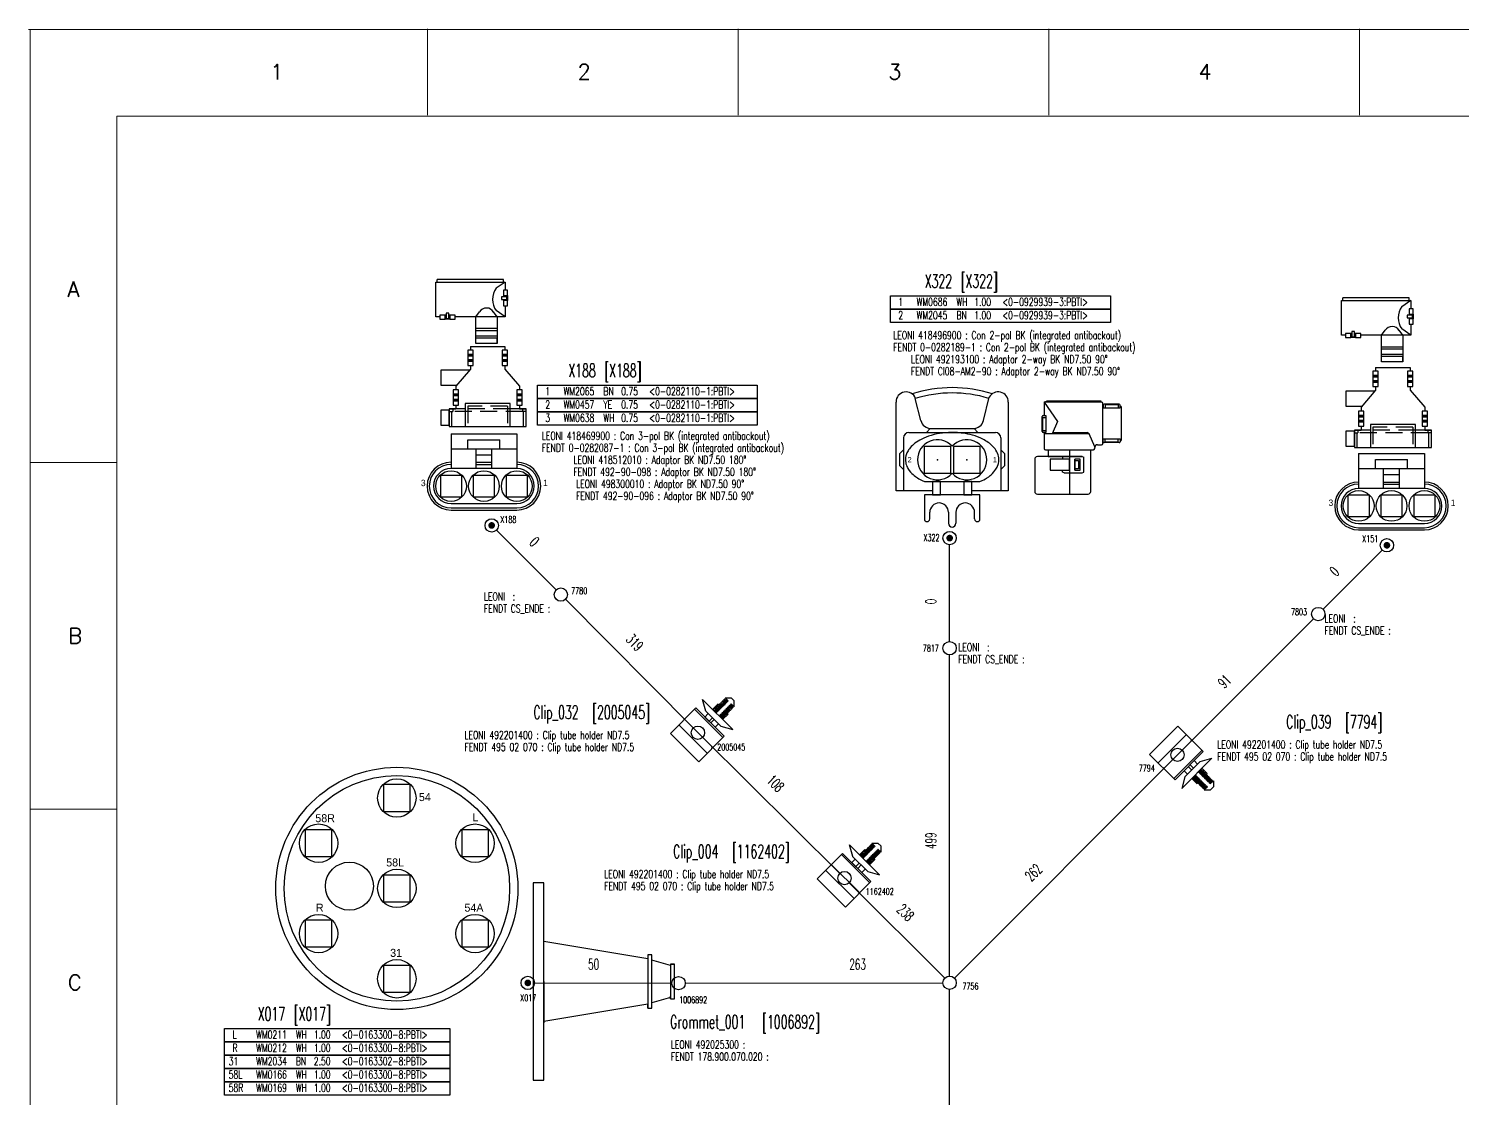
# Model space of a CAD drawing. Header units: millimetres. Extents: x -1 to 4489, y 0 to 1364.
# Drawn here: x -1 to 537, y 963 to 1364 of the extents above; entities that cross this region are included whole.
import ezdxf

# ---------------------------------------------------------------- set-up
doc = ezdxf.new("R2010")
doc.units = ezdxf.units.MM
doc.linetypes.add('HIDDEN', pattern=[9.525, 6.35, -3.175])
for name, color, linetype in [('Drawingheader + Standards', 7, 'Continuous'), ('LAYER_0', 7, 'Continuous'), ('SELECTION', 7, 'Continuous'), ('SYMBOLS', 7, 'Continuous')]:
    doc.layers.add(name, color=color, linetype=linetype)
doc.styles.add('DEFAULT', font='simplex.shx', dxfattribs={"bigfont": 'bigfont'})
doc.styles.add('HS-BUNDLE-DIMENSION', font='ROMANS.SHX', dxfattribs={"width": 0.6, "height": 4})
doc.styles.add('HS-COMP-DESCRIPTION', font='ROMANS.SHX', dxfattribs={"width": 0.6, "height": 5})
doc.styles.add('HS-NODE', font='ROMANS.SHX', dxfattribs={"width": 0.7, "height": 2.5})
doc.styles.add('HS-PART-NO', font='ROMANS.SHX', dxfattribs={"width": 0.7, "height": 3})
doc.styles.add('HS-WIRE', font='ROMANS.SHX', dxfattribs={"width": 0.7, "height": 3})
doc.linetypes.add('NW_11_FHW_OPEN', pattern='A,0.0001,["=",Standard,S=0.4,R=0,X=0,Y=-0.2],-0.0001,["[]",Standard,S=0.3,R=0,X=-0.05,Y=-0.15],-0.2', length=0.2002)
doc.linetypes.add('NW_15_FHW_OPEN', pattern='A,0.0001,["=",Standard,S=0.4,R=0,X=0,Y=-0.2],-0.0001,["[]",Standard,S=0.3,R=0,X=-0.05,Y=-0.15],-0.2', length=0.2002)
doc.linetypes.add('NW_6_FHW_OPEN', pattern='A,0.0001,["=",Standard,S=0.4,R=0,X=0,Y=-0.2],-0.0001,["[]",Standard,S=0.3,R=0,X=-0.05,Y=-0.15],-0.2', length=0.2002)

# ---------------------------------------------------------------- blocks, each defined once
blk = doc.blocks.new('Rahmen')
at = {"layer": 'Drawingheader + Standards', "color": 0, "linetype": 'Continuous', "lineweight": 0}
for p, q in [((-7386.97, 743.98), (-2897.74, 743.92)), ((-7386.39, -619.37), (-7386.39, 743.98)), ((-7386.39, 743.98), (-7386.39, -619.37)), ((-7237.52, 744.28), (-7237.52, 711.86)), ((-7121.11, 744.28), (-7121.11, 711.86)), ((-7004.69, 744.28), (-7004.69, 711.86)), ((-6888.28, 744.28), (-6888.28, 711.86)), ((-7353.97, 711.56), (-2930.18, 711.56)), ((-7353.97, 711.56), (-7353.97, -586.95)), ((-7386.39, 581.71), (-7353.97, 581.71)), ((-7386.39, 451.86), (-7353.97, 451.86))]:
    blk.add_line(p, q, dxfattribs=at)
at = {"layer": 'Drawingheader + Standards', "color": 0, "linetype": 'Continuous', "lineweight": 0, "style": 'DEFAULT'}
for s, p in [('1', (-7296.41, 725.3)), ('2', (-7181.21, 725.3)), ('3', (-7064.79, 725.3)), ('4', (-6948.51, 725.3)), ('A', (-7372.35, 643.86)), ('B', (-7372.08, 514.01)), ('C', (-7372.21, 384.15))]:
    blk.add_text(s, height=5.67, dxfattribs=at).set_placement(p)
blk = doc.blocks.new('GROMMETS6_50', base_point=(135.21, 116))
at = {"layer": 'LAYER_0', "color": 7}
for points in [[(157.71, 79.002), (161.71, 79.002), (161.71, 153), (157.71, 153), (157.71, 79.002)], [(157.71, 153), (157.71, 131)], [(161.71, 153), (160.71, 153)], [(118.71, 124.5), (157.71, 131)], [(157.71, 116), (157.71, 131.5)], [(110.21, 122), (117.21, 124)], [(118.71, 126), (117.21, 126)], [(117.21, 126), (117.21, 106)], [(117.21, 106), (118.71, 106), (118.71, 126), (117.21, 126)], [(117.21, 126), (117.21, 124)], [(118.71, 126), (118.71, 124.5)], [(110.21, 122.5), (108.71, 122.5)], [(108.71, 122.5), (108.71, 109.5)], [(108.71, 109.5), (110.21, 109.5), (110.21, 122.5), (108.71, 122.5)], [(110.21, 122.5), (110.21, 121.5)], [(110.21, 122.5), (110.21, 122)], [(157.71, 116), (157.71, 100.5)], [(110.21, 109.5), (108.71, 109.5)], [(110.21, 110), (117.21, 108)], [(118.71, 107.5), (157.71, 101)]]:
    blk.add_lwpolyline(points, dxfattribs=at)
blk = doc.blocks.new('492025300')
at = {"layer": 'LAYER_0', "color": 7}
blk.add_blockref('GROMMETS6_50', (-22.351, -13.567), dxfattribs=at)
blk = doc.blocks.new('492201400')
at = {"layer": 'SYMBOLS', "color": 7}
for points in [[(5.1, 23.932), (6.69, 25.542)], [(5.1, 23.932), (6.71, 23.932)], [(5.1, 23.472), (6.7, 23.592)], [(5.1, 23.472), (6.7, 23.472)], [(5.1, 23.032), (6.7, 23.162)], [(5.1, 23.032), (6.7, 23.032)], [(5.1, 22.592), (6.7, 22.712)], [(5.1, 22.592), (6.7, 22.592)], [(5.1, 22.112), (6.7, 22.232)], [(5.1, 22.112), (6.7, 22.112)], [(5.1, 21.622), (6.7, 21.742)], [(5.1, 21.622), (6.7, 21.622)], [(8.31, 25.542), (6.69, 25.542)], [(6.71, 23.932), (6.7, 23.592)], [(6.7, 23.472), (6.7, 23.162)], [(6.7, 23.032), (6.7, 22.712)], [(6.7, 22.592), (6.7, 22.232)], [(6.7, 22.112), (6.7, 21.742)], [(6.7, 21.622), (6.7, 21.332)], [(9.9, 23.932), (8.29, 23.932)], [(8.29, 23.932), (8.3, 23.592)], [(9.9, 23.472), (8.3, 23.592)], [(9.9, 23.472), (8.3, 23.472)], [(8.3, 23.472), (8.3, 23.162)], [(9.9, 23.032), (8.3, 23.162)], [(9.9, 23.032), (8.3, 23.032)], [(8.3, 23.032), (8.3, 22.712)], [(9.9, 22.592), (8.3, 22.712)], [(9.9, 22.592), (8.3, 22.592)], [(8.3, 22.592), (8.3, 22.232)], [(9.9, 22.112), (8.3, 22.232)], [(9.9, 22.112), (8.3, 22.112)], [(8.3, 22.112), (8.3, 21.742)], [(9.9, 21.622), (8.3, 21.742)], [(9.9, 21.622), (8.3, 21.622)], [(8.3, 21.622), (8.3, 21.332)], [(9.9, 23.932), (8.31, 25.542)], [(-0.5, 17.552), (15.5, 17.552)], [(3.49, 15.322), (-0.5, 17.552)], [(5.09, 20.382), (4.82, 20.382), (4.82, 17.712)], [(4.82, 17.712), (4.82, 17.552)], [(5.1, 21.202), (6.7, 21.332)], [(5.1, 21.202), (6.7, 21.202)], [(5.1, 21.202), (6.7, 21.202)], [(5.1, 20.792), (6.7, 20.922)], [(5.1, 20.792), (6.7, 20.792)], [(5.1, 20.392), (6.7, 20.522)], [(5.1, 20.392), (6.7, 20.392)], [(5.1, 19.952), (6.7, 20.082)], [(5.1, 19.952), (6.7, 19.952)], [(5.1, 19.542), (6.7, 19.662)], [(5.1, 19.542), (6.7, 19.542)], [(5.1, 19.082), (6.7, 19.212)], [(5.1, 19.082), (6.7, 19.082)], [(5.1, 18.682), (6.7, 18.812)], [(5.1, 18.682), (6.7, 18.682)], [(5.1, 18.262), (6.7, 18.382)], [(5.1, 18.262), (6.7, 18.262)], [(5.1, 17.822), (6.7, 17.942)], [(5.1, 17.822), (6.7, 17.822)], [(6.7, 21.202), (6.7, 20.922)], [(6.7, 20.792), (6.7, 20.522)], [(6.7, 20.392), (6.7, 20.082)], [(6.7, 19.952), (6.7, 19.662)], [(6.7, 19.542), (6.7, 19.212)], [(6.7, 19.082), (6.7, 18.812)], [(6.7, 18.382), (6.7, 18.682)], [(6.7, 17.942), (6.7, 18.262)], [(6.7, 17.822), (6.7, 17.552)], [(9.9, 21.202), (8.3, 21.332)], [(9.9, 21.202), (8.3, 21.202)], [(9.9, 21.202), (8.3, 21.202)], [(8.3, 21.202), (8.3, 20.922)], [(9.9, 20.792), (8.3, 20.922)], [(9.9, 20.792), (8.3, 20.792)], [(8.3, 20.792), (8.3, 20.522)], [(9.9, 20.392), (8.3, 20.522)], [(9.9, 20.392), (8.3, 20.392)], [(8.3, 20.392), (8.3, 20.082)], [(9.9, 19.952), (8.3, 20.082)], [(9.9, 19.952), (8.3, 19.952)], [(8.3, 19.952), (8.3, 19.662)], [(9.9, 19.542), (8.3, 19.662)], [(9.9, 19.542), (8.3, 19.542)], [(8.3, 19.542), (8.3, 19.212)], [(9.9, 19.082), (8.3, 19.212)], [(9.9, 19.082), (8.3, 19.082)], [(8.3, 19.082), (8.3, 18.812)], [(9.9, 18.682), (8.3, 18.812)], [(9.9, 18.682), (8.3, 18.682)], [(8.3, 18.382), (8.3, 18.682)], [(9.9, 18.262), (8.3, 18.382)], [(9.9, 18.262), (8.3, 18.262)], [(8.3, 17.942), (8.3, 18.262)], [(9.9, 17.822), (8.3, 17.942)], [(9.9, 17.822), (8.3, 17.822)], [(8.3, 17.822), (8.3, 17.552)], [(9.9, 20.382), (10.17, 20.382), (10.17, 17.712)], [(10.17, 17.712), (10.17, 17.552)], [(11.5, 15.292), (15.5, 17.552)], [(0, 0), (15, 0), (15, 13.5), (0, 13.5), (0, 0)], [(0, 12.836), (15, 12.836)], [(3.5, 15.292), (11.5, 15.292)], [(3.5, 15.292), (11.5, 15.292)], [(4.8, 15.292), (4.8, 13.501)], [(4.8, 13.501), (10.19, 13.501)], [(7.03, 15.292), (7.03, 13.501)], [(7.96, 15.292), (7.96, 13.501)], [(10.19, 15.292), (10.19, 13.501)], [(0.5, 7.523), (14.5, 7.523)], [(0.08, 4.535), (15, 4.535)]]:
    blk.add_lwpolyline(points, dxfattribs=at)
for centre, start, end in [((0.5, 7.023), 90, 180), ((14.5, 7.023), 0, 90)]:
    blk.add_arc(centre, 0.5, start, end, dxfattribs=at)
blk = doc.blocks.new('418367900')
at = {"layer": 'SYMBOLS', "color": 7}
for points in [[(26.16, 54.7), (36.16, 54.7), (36.16, 64.7), (26.16, 64.7), (26.16, 54.7)], [(-3.17, 37.77), (6.83, 37.77), (6.83, 47.77), (-3.17, 47.77), (-3.17, 37.77)], [(55.49, 37.77), (65.49, 37.77), (65.49, 47.77), (55.49, 47.77), (55.49, 37.77)], [(26.17, 20.83), (36.17, 20.83), (36.17, 30.84), (26.17, 30.84), (26.17, 20.83)], [(-3.17, 3.9), (6.83, 3.9), (6.83, 13.9), (-3.17, 13.9), (-3.17, 3.9)], [(55.49, 3.9), (65.49, 3.9), (65.49, 13.9), (55.49, 13.9), (55.49, 3.9)], [(26.16, -13.03), (36.16, -13.03), (36.16, -3.03), (26.16, -3.03), (26.16, -13.03)]]:
    blk.add_lwpolyline(points, dxfattribs=at)
for centre, radius in [((31.17, 25.83), 45.37), ((31.17, 25.83), 42.26), ((31.16, 59.7), 7.2), ((1.83, 42.77), 7.2), ((60.49, 42.77), 7.2), ((13.39, 26.68), 9), ((31.17, 25.83), 7.2), ((1.83, 8.9), 7.2), ((60.49, 8.9), 7.2), ((31.16, -8.03), 7.2)]:
    blk.add_circle(centre, radius, dxfattribs=at)
for s, p in [('54', (39.43, 58.55)), ('L', (59.49, 50.99)), ('58R', (0.61, 50.64)), ('58L', (27.17, 34.06)), ('R', (0.83, 17.12)), ('54A', (56.49, 17.12)), ('31', (28.66, 0.19))]:
    blk.add_text(s, height=3, dxfattribs=at).set_placement(p)
blk = doc.blocks.new('418469900')
at = {"layer": 'LAYER_0', "color": 7}
for points in [[(-12.21, 28.55), (12.43, 28.55)], [(-12.21, 28.55), (-12.21, 15.47)], [(12.43, 28.55), (12.43, 15.47)], [(-12.21, 22.91), (12.43, 22.91)], [(-5.89, 22.91), (-5.89, 26.3)], [(-5.89, 26.3), (6.11, 26.3)], [(-2.85, 15.47), (-2.85, 22.91)], [(3.07, 15.47), (3.07, 22.91)], [(6.11, 22.91), (6.11, 26.3)], [(-2.85, 20.65), (3.07, 20.65)], [(-2.85, 17.87), (3.07, 17.87)], [(-2.85, 17.07), (3.07, 17.07)], [(-16.21, 4.91), (-8.21, 4.91), (-8.21, 12.91), (-16.21, 12.91), (-16.21, 4.91)], [(12.43, 15.47), (-12.21, 15.47)], [(-3.89, 4.91), (4.11, 4.91), (4.11, 12.91), (-3.89, 12.91), (-3.89, 4.91)], [(8.43, 4.91), (16.43, 4.91), (16.43, 12.91), (8.43, 12.91), (8.43, 4.91)], [(-12.21, 2.35), (12.43, 2.35)], [(-12.21, 0.75), (12.43, 0.75)], [(-12.21, -0.05), (12.43, -0.05)]]:
    blk.add_lwpolyline(points, dxfattribs=at)
for centre in [(-12.21, 8.91), (0.11, 8.91), (12.43, 8.91)]:
    blk.add_circle(centre, 5.76, dxfattribs=at)
for centre, radius, start, end in [((-12.21, 8.91), 8.96, 90, 180), ((-12.21, 8.91), 8.16, 90, 180), ((12.43, 8.91), 8.96, 0, 90), ((12.43, 8.91), 8.16, 0, 90), ((-12.21, 8.91), 6.56, 90, 180), ((12.43, 8.91), 6.56, 0, 90), ((-12.21, 8.91), 8.96, 180, 270), ((-12.21, 8.91), 8.16, 180, 270), ((-12.21, 8.91), 6.56, 180, 270), ((12.43, 8.91), 6.56, 270, 0), ((12.43, 8.91), 8.16, 270, 0), ((12.43, 8.91), 8.96, 270, 0)]:
    blk.add_arc(centre, radius, start, end, dxfattribs=at)
for s, p in [('3', (-23.52, 8.9)), ('1', (22.29, 8.9))]:
    blk.add_text(s, height=2.4, dxfattribs=at).set_placement(p)
blk = doc.blocks.new('TIMERS2_9', base_point=(260.21, 41.255))
at = {"layer": 'LAYER_0', "color": 7}
for points in [[(252.81, 28.694), (239.17, 28.694), (239.17, 61.974)], [(248.46, 55.054), (246.4, 63.327)], [(281.25, 61.974), (281.25, 28.694), (267.61, 28.694)], [(271.96, 55.054), (274.13, 63.751)], [(241.98, 48.564), (241.98, 28.694)], [(277.71, 40.358), (277.67, 41.007), (277.57, 41.634), (277.41, 42.236), (277.19, 42.814), (276.93, 43.365), (276.62, 43.891), (276.28, 44.389), (275.91, 44.862), (275.51, 45.309), (275.09, 45.73), (274.64, 46.126), (274.18, 46.498), (273.71, 46.847), (273.23, 47.174), (272.74, 47.478), (272.25, 47.761), (271.76, 48.025), (270.75, 48.504), (269.75, 48.912), (268.78, 49.256), (267.83, 49.545), (266.91, 49.785), (266.03, 49.981), (265.2, 50.14), (264.4, 50.267), (263.64, 50.366), (262.21, 50.497), (260.94, 50.555), (259.83, 50.561), (258.85, 50.533), (258.01, 50.483), (256.54, 50.336), (255.45, 50.179), (254.65, 50.035), (253.47, 49.777), (252.33, 49.471), (251.35, 49.16), (250.44, 48.824), (249.59, 48.469), (248.8, 48.097), (248.08, 47.712), (247.41, 47.317), (246.8, 46.914), (246.25, 46.507), (245.74, 46.098), (245.29, 45.687), (244.88, 45.278), (244.52, 44.872), (244.2, 44.469), (243.91, 44.072), (243.67, 43.681), (243.45, 43.297), (243.27, 42.92), (243.12, 42.552), (243, 42.192), (242.9, 41.842), (242.77, 41.157), (242.71, 40.512), (242.73, 39.907), (242.8, 39.341), (242.91, 38.813), (243.06, 38.322), (243.24, 37.866), (243.44, 37.443), (243.66, 37.052), (243.88, 36.689), (244.12, 36.355), (244.61, 35.741), (245.09, 35.22), (245.56, 34.779), (246, 34.405), (246.41, 34.087), (247.17, 33.553), (247.78, 33.174), (248.26, 32.901), (249.02, 32.514), (249.81, 32.152)], [(243.98, 50.564), (276.43, 50.564)], [(252.02, 52.022), (250.56, 50.564)], [(252.02, 52.022), (268.08, 52.022)], [(268.4, 52.022), (269.85, 50.564)], [(278.43, 48.564), (278.43, 28.694)], [(241.98, 44.003), (240.53, 42.545), (240.53, 38.171), (241.98, 36.713)], [(249.71, 35.358), (259.71, 35.358), (259.71, 45.358), (249.71, 45.358), (249.71, 35.358)], [(260.71, 35.358), (270.71, 35.358), (270.71, 45.358), (260.71, 45.358), (260.71, 35.358)], [(278.43, 36.713), (279.89, 38.171), (279.89, 42.545), (278.43, 44.003)], [(270.61, 32.152), (271.41, 32.52), (272.09, 32.864), (272.65, 33.181), (273.12, 33.47), (273.9, 34.001), (274.44, 34.42), (274.82, 34.743), (275.35, 35.244), (275.83, 35.763), (276.26, 36.302), (276.6, 36.786), (276.86, 37.216), (277.05, 37.598), (277.21, 37.936), (277.42, 38.534), (277.55, 38.987), (277.67, 39.671), (277.71, 40.358)], [(249.81, 32.152), (270.61, 32.152)], [(270.61, 18.152), (270.61, 27.152), (249.81, 27.152), (249.81, 18.152)], [(252.81, 27.152), (255.81, 27.152), (255.81, 32.152), (252.81, 32.152), (252.81, 27.152)], [(264.61, 27.152), (267.61, 27.152), (267.61, 32.152), (264.61, 32.152), (264.61, 27.152)], [(251.81, 18.152), (251.81, 20.652)], [(258.81, 20.652), (258.81, 16.555)], [(261.61, 20.652), (261.61, 16.555)], [(268.61, 18.152), (268.61, 20.652)]]:
    blk.add_lwpolyline(points, dxfattribs=at)
for centre, radius, start, end in [((242.95, 61.974), 3.784, 21.344, 180), ((260.21, 17.358), 50, 72.375, 107.5), ((260.21, 17.358), 48, 73.375, 106.72), ((277.47, 61.974), 3.784, 0, 152), ((252.34, 56.022), 4, 194, 270), ((268.08, 56.022), 4, 270, 346), ((243.98, 48.564), 2, 90, 180), ((276.43, 48.564), 2, 0, 90), ((254.71, 40.358), 7.5, 42.844, 317.16), ((265.71, 40.358), 7.5, 222.84, 137.16), ((255.31, 20.652), 3.5, 0, 180), ((265.11, 20.652), 3.5, 0, 180), ((250.81, 18.152), 1, 180, 0), ((260.21, 16.555), 1.403, 180, 0), ((269.61, 18.152), 1, 180, 0)]:
    blk.add_arc(centre, radius, start, end, dxfattribs=at)
for p in [(254.71, 40.358), (265.71, 40.358)]:
    blk.add_point(p, dxfattribs=at)
at = {"layer": 'LAYER_0', "color": 7, "width": 0.83324}
for s, p in [('2', (243.49, 39.358)), ('1', (275.49, 39.358))]:
    blk.add_text(s, height=2, dxfattribs=at).set_placement(p)
blk = doc.blocks.new('418496900')
at = {"layer": 'LAYER_0', "color": 7}
blk.add_blockref('TIMERS2_9', (5.5, 5.897), dxfattribs=at)
blk = doc.blocks.new('418512010')
at = {"layer": 'LAYER_0', "color": 7}
for points in [[(116.4, 139.72), (122.82, 145.17)], [(122.82, 145.17), (124.22, 145.17)], [(124.22, 144.17), (129.92, 144.17), (129.92, 146.17), (124.22, 146.17), (124.22, 144.17)], [(124.22, 144.17), (125.84, 144.17), (125.84, 146.17), (124.22, 146.17), (124.22, 144.17)], [(125.84, 144.17), (126.34, 144.17), (126.34, 146.17), (125.84, 146.17), (125.84, 144.17)], [(127.8, 144.17), (128.3, 144.17), (128.3, 146.17), (127.8, 146.17), (127.8, 144.17)], [(128.3, 144.17), (129.92, 144.17), (129.92, 146.17), (128.3, 146.17), (128.3, 144.17)], [(129.92, 145.17), (131.32, 145.17)], [(131.32, 145.17), (131.32, 147.67)], [(131.32, 124.8), (131.32, 118.83), (137.9, 118.83), (137.9, 147.67), (131.32, 147.67), (131.32, 141.68)], [(137.9, 146.67), (137.9, 147.67)], [(107.9, 126.78), (107.9, 139.72)], [(107.9, 139.72), (109.3, 139.72)], [(109.3, 138.72), (115, 138.72), (115, 140.72), (109.3, 140.72), (109.3, 138.72)], [(109.3, 138.72), (110.92, 138.72), (110.92, 140.72), (109.3, 140.72), (109.3, 138.72)], [(110.92, 138.72), (111.42, 138.72), (111.42, 140.72), (110.92, 140.72), (110.92, 138.72)], [(112.88, 138.72), (113.38, 138.72), (113.38, 140.72), (112.88, 140.72), (112.88, 138.72)], [(113.38, 138.72), (115, 138.72), (115, 140.72), (113.38, 140.72), (113.38, 138.72)], [(115, 139.72), (116.4, 139.72)], [(129.3, 124.81), (137.9, 124.81), (137.9, 141.69), (129.3, 141.69), (129.3, 124.81)], [(107.9, 126.78), (109.3, 126.78)], [(109.3, 125.78), (115, 125.78), (115, 127.78), (109.3, 127.78), (109.3, 125.78)], [(109.3, 125.78), (110.92, 125.78), (110.92, 127.78), (109.3, 127.78), (109.3, 125.78)], [(110.92, 125.78), (111.42, 125.78), (111.42, 127.78), (110.92, 127.78), (110.92, 125.78)], [(112.88, 125.78), (113.38, 125.78), (113.38, 127.78), (112.88, 127.78), (112.88, 125.78)], [(113.38, 125.78), (115, 125.78), (115, 127.78), (113.38, 127.78), (113.38, 125.78)], [(115, 126.78), (116.4, 126.78)], [(116.4, 126.78), (122.82, 121.33)], [(116.81, 126.43), (116.81, 115.68)], [(122.41, 115.68), (122.41, 121.68)], [(122.82, 121.33), (124.22, 121.33)], [(124.22, 120.33), (129.92, 120.33), (129.92, 122.33), (124.22, 122.33), (124.22, 120.33)], [(124.22, 120.33), (125.84, 120.33), (125.84, 122.33), (124.22, 122.33), (124.22, 120.33)], [(125.84, 120.33), (126.34, 120.33), (126.34, 122.33), (125.84, 122.33), (125.84, 120.33)], [(127.8, 120.33), (128.3, 120.33), (128.3, 122.33), (127.8, 122.33), (127.8, 120.33)], [(128.3, 120.33), (129.92, 120.33), (129.92, 122.33), (128.3, 122.33), (128.3, 120.33)], [(129.92, 121.33), (131.32, 121.33)], [(131.32, 118.83), (131.32, 121.33)], [(137.4, 115.68), (137.4, 118.83), (131.8, 118.83), (131.8, 115.68)], [(137.9, 118.83), (137.9, 119.83)], [(116.81, 115.68), (122.41, 115.68)], [(131.8, 115.68), (137.4, 115.68)]]:
    blk.add_lwpolyline(points, dxfattribs=at)
at = {"layer": 'LAYER_0', "color": 7, "linetype": 'HIDDEN'}
for points in [[(131.32, 146.33), (132.32, 146.33)], [(132.32, 147.67), (132.32, 146.33)], [(137.9, 146.67), (132.32, 146.67)], [(132.32, 146.33), (132.32, 120.16)], [(137.9, 146.67), (137.9, 147.67)], [(130.3, 140.68), (130.29, 125.8)], [(130.3, 140.68), (137.89, 140.68)], [(131.32, 141.68), (131.32, 124.8)], [(130.29, 125.8), (137.89, 125.8)], [(131.32, 120.16), (132.32, 120.16)], [(132.32, 118.82), (132.32, 120.16)], [(137.9, 119.83), (132.32, 119.83)]]:
    blk.add_lwpolyline(points, dxfattribs=at)
blk = doc.blocks.new('498300010')
at = {"layer": 'LAYER_0', "color": 7}
for points in [[(63.627, 75.471), (63.627, 75.489), (66.697, 75.489)], [(63.627, 75.48), (65.946, 72.163)], [(76.627, 50.964), (76.627, 49.489), (63.627, 49.489), (63.627, 75.471)], [(66.699, 74.862), (68.699, 74.862), (68.699, 76.362), (66.699, 76.362), (66.699, 74.862)], [(68.697, 76.362), (66.699, 76.362), (66.699, 74.862), (69.107, 74.862)], [(68.697, 76.362), (70.5, 76.362)], [(69.099, 74.182), (70.099, 74.182), (70.099, 76.182), (69.099, 76.182), (69.099, 74.182)], [(72.494, 76.362), (70.491, 76.362)], [(72.491, 74.862), (72.491, 76.362), (70.492, 76.362), (70.492, 74.862)], [(72.491, 75.489), (76.627, 75.489), (76.627, 75.471)], [(76.627, 75.471), (74.307, 72.155)], [(76.627, 75.471), (76.627, 56.774)], [(63.615, 74.886), (62.615, 74.886)], [(62.615, 74.886), (62.615, 50.024)], [(70.099, 74.862), (72.485, 74.862)], [(76.655, 72.531), (74.809, 71.104)], [(76.655, 72.531), (86.652, 72.531), (86.652, 64.531), (76.652, 64.531), (76.652, 64.558)], [(80.948, 64.493), (80.948, 72.512)], [(81.777, 64.531), (81.777, 72.512)], [(83.776, 64.531), (83.776, 72.512)], [(86.642, 72.531), (84.642, 72.531)], [(84.642, 72.531), (84.642, 64.493)], [(76.652, 64.531), (74.804, 65.941)], [(83.776, 64.531), (81.777, 64.531)], [(75.301, 54.369), (75.301, 53.369), (77.301, 53.369), (77.301, 54.369), (75.301, 54.369)], [(75.981, 56.769), (75.981, 54.769), (77.481, 54.769), (77.481, 56.769), (75.981, 56.769)], [(77.481, 54.77), (77.481, 56.769), (75.981, 56.769), (75.981, 54.36)], [(77.481, 54.77), (77.481, 52.967)], [(63.636, 50.031), (62.636, 50.031)], [(75.981, 53.368), (75.981, 50.982)], [(75.981, 50.976), (77.48, 50.976), (77.48, 52.976), (75.981, 52.976)], [(77.481, 50.974), (77.481, 52.976)]]:
    blk.add_lwpolyline(points, dxfattribs=at)
for centre, radius, start, end in [((70.127, 77.558), 6.819, 232.14, 307.82), ((76.346, 68.516), 3, 119.73, 239.14)]:
    blk.add_arc(centre, radius, start, end, dxfattribs=at)
blk = doc.blocks.new('H_FLEX_43', base_point=(75.353, 75.636))
at = {"layer": 'SELECTION', "color": 7}
for points in [[(65.945, 85.78), (67.112, 86.255)], [(67.09, 86.255), (87.207, 86.255)], [(87.207, 86.255), (87.207, 85.78)], [(65.543, 80.705), (66.617, 80.705), (66.617, 74.405), (65.567, 74.405)], [(65.945, 85.78), (70.932, 78.47), (68.934, 73.818)], [(87.445, 85.78), (65.945, 85.78), (65.945, 80.705)], [(87.945, 70.279), (87.945, 85.28)], [(87.945, 84.273), (88.159, 84.273)], [(88.159, 84.652), (88.159, 83.579), (94.458, 83.579), (94.458, 84.629)], [(94.108, 84.979), (88.509, 84.979)], [(88.859, 84.979), (88.859, 83.579)], [(93.759, 84.757), (88.859, 84.757)], [(93.759, 84.979), (93.759, 83.579)], [(94.945, 71.779), (94.945, 83.779)], [(65.216, 74.755), (65.216, 80.355)], [(65.216, 80.005), (66.617, 80.005)], [(65.439, 75.105), (65.439, 80.005)], [(65.216, 75.105), (66.617, 75.105)], [(82.887, 73.818), (65.939, 73.818), (65.939, 68.318)], [(65.945, 74.405), (65.945, 73.818)], [(69.67, 74.377), (82.086, 74.377)], [(84.974, 69.045), (82.887, 73.818)], [(87.945, 71.279), (88.159, 71.279)], [(88.159, 70.906), (88.159, 71.979), (94.458, 71.979), (94.458, 70.929)], [(94.108, 70.579), (88.509, 70.579)], [(88.859, 70.579), (88.859, 71.979)], [(93.759, 70.802), (88.859, 70.802)], [(93.759, 70.579), (93.759, 71.979)], [(79.771, 65.325), (63.439, 65.325)], [(66.439, 67.818), (84.439, 67.818)], [(67.439, 67.824), (67.439, 65.325), (80.27, 65.325)], [(73.496, 65.325), (72.873, 65.144)], [(72.873, 65.144), (72.873, 64.325)], [(75.439, 67.824), (75.439, 51.325)], [(75.439, 65.325), (75.439, 64.325)], [(77.439, 65.325), (75.439, 65.325)], [(80.221, 65.325), (78.893, 65.325)], [(80.27, 65.325), (79.771, 65.325)], [(80.234, 65.325), (80.858, 65.144)], [(80.875, 59.515), (80.875, 65.144)], [(83.439, 65.325), (83.439, 67.824)], [(83.439, 65.079), (83.439, 65.325)], [(83.439, 52.325), (83.439, 65.079)], [(84.939, 68.28), (84.939, 68.78)], [(85.939, 69.779), (86.439, 69.779)], [(86.439, 69.779), (87.445, 69.779)], [(62.439, 64.325), (62.439, 52.325)], [(75.439, 60.324), (75.439, 64.325), (68.239, 64.325), (68.239, 60.324), (75.439, 60.324)], [(72.873, 59.505), (72.873, 60.324)], [(73.496, 59.324), (72.873, 59.505)], [(73.506, 59.325), (75.439, 59.325)], [(75.439, 64.325), (75.439, 60.324)], [(75.439, 60.324), (75.439, 59.325)], [(75.439, 59.325), (77.439, 59.325)], [(77.364, 59.325), (79.475, 59.325)], [(77.439, 60.324), (77.439, 64.325)], [(77.527, 63.884), (77.439, 63.884)], [(77.44, 60.324), (79.439, 60.324), (79.439, 64.325), (77.44, 64.325), (77.44, 60.324)], [(77.527, 63.884), (78.838, 63.884), (78.838, 60.752), (77.456, 60.752)], [(78.876, 59.325), (80.262, 59.325)], [(80.257, 59.323), (80.878, 59.516)], [(63.439, 51.325), (82.439, 51.325)]]:
    blk.add_lwpolyline(points, dxfattribs=at)
for centre, radius, start, end in [((65.567, 80.355), 0.35, 90, 180), ((87.445, 85.28), 0.5, 0, 90), ((88.509, 84.629), 0.35, 90, 180), ((94.108, 84.629), 0.35, 0, 90), ((94.445, 83.779), 0.5, 0, 90), ((65.567, 74.755), 0.35, 180, 270), ((69.737, 73.525), 0.854, 94.515, 159.96), ((81.123, 72.144), 2.431, 43.493, 66.654), ((87.445, 70.279), 0.5, 270, 0), ((88.509, 70.929), 0.35, 180, 270), ((94.108, 70.929), 0.35, 270, 0), ((94.445, 71.779), 0.5, 270, 0), ((63.439, 64.325), 1, 90, 180), ((66.439, 68.318), 0.5, 180, 270), ((84.439, 68.318), 0.5, 270, 0), ((85.939, 68.78), 1, 90, 180), ((63.439, 52.325), 1, 180, 270), ((82.439, 52.325), 1, 270, 0)]:
    blk.add_arc(centre, radius, start, end, dxfattribs=at)
blk = doc.blocks.new('492193100')
at = {"layer": 'SELECTION', "color": 7}
blk.add_blockref('H_FLEX_43', (52.78, 670.43), dxfattribs=at)

msp = doc.modelspace()

# ---------------------------------------------------------------- linework, layer by layer
at = {"color": 7, "linetype": 'Continuous'}
for points in [[(322.39, 1258.59), (322.39, 1263.57), (404.79, 1263.57), (404.79, 1258.59), (322.39, 1258.59)], [(322.39, 1253.61), (322.39, 1258.59), (404.79, 1258.59), (404.79, 1253.61), (322.39, 1253.61)], [(190.09, 1225.1), (190.09, 1230.08), (272.49, 1230.08), (272.49, 1225.1), (190.09, 1225.1)], [(190.09, 1220.12), (190.09, 1225.1), (272.49, 1225.1), (272.49, 1220.12), (190.09, 1220.12)], [(190.09, 1215.14), (190.09, 1220.12), (272.49, 1220.12), (272.49, 1215.14), (190.09, 1215.14)], [(72.87, 984.1), (72.87, 989.08), (157.27, 989.08), (157.27, 984.1), (72.87, 984.1)], [(72.87, 979.12), (72.87, 984.1), (157.27, 984.1), (157.27, 979.12), (72.87, 979.12)], [(72.87, 974.14), (72.87, 979.12), (157.27, 979.12), (157.27, 974.14), (72.87, 974.14)], [(72.87, 969.16), (72.87, 974.14), (157.27, 974.14), (157.27, 969.16), (72.87, 969.16)], [(72.87, 964.18), (72.87, 969.16), (157.27, 969.16), (157.27, 964.18), (72.87, 964.18)]]:
    msp.add_lwpolyline(points, dxfattribs=at)
for points in [[(172.31, 1177.57, 1.25, 1.25, 1), (173.56, 1177.57, 1.25, 1.25, 1)], [(343.95, 1172.83, 1.25, 1.25, 1), (345.2, 1172.83, 1.25, 1.25, 1)], [(507.82, 1170.12, 1.25, 1.25, 1), (509.07, 1170.12, 1.25, 1.25, 1)], [(185.86, 1006.2, 1.25, 1.25, 1), (187.11, 1006.2, 1.25, 1.25, 1)]]:
    msp.add_lwpolyline(points, format="xyseb", close=True, dxfattribs=at)
at = {"color": 7, "ltscale": 8}
for points in [[(174.71, 1175.8), (197.09, 1153.42)], [(344.57, 1134.05), (344.57, 1170.33)], [(484.49, 1146.15), (506.68, 1168.35)], [(188.98, 1006.2), (240.51, 1006.1)]]:
    msp.add_lwpolyline(points, dxfattribs=at)
at = {"color": 7, "linetype": 'NW_6_FHW_OPEN', "ltscale": 8}
for points in [[(200.62, 1149.88), (248.48, 1101.69)], [(431.73, 1093.39), (480.95, 1142.62)], [(344.56, 1008.73), (344.57, 1129.05)], [(252.02, 1098.15), (303.39, 1047.2)], [(346.33, 1008), (428.19, 1089.86)], [(306.93, 1043.68), (342.79, 1007.99)]]:
    msp.add_lwpolyline(points, dxfattribs=at)
at = {"color": 7, "linetype": 'NW_11_FHW_OPEN', "ltscale": 8}
msp.add_lwpolyline([(245.51, 1006.1), (342.06, 1006.23)], dxfattribs=at)
at = {"color": 7, "linetype": 'NW_15_FHW_OPEN', "ltscale": 8}
msp.add_lwpolyline([(344.56, 924.78), (344.56, 1003.73)], dxfattribs=at)
at = {"color": 7, "linetype": 'Continuous'}
for centre in [(172.94, 1177.57), (344.57, 1172.83), (508.45, 1170.12), (198.86, 1151.65), (482.72, 1144.38), (344.57, 1131.55), (250.24, 1099.91), (429.96, 1091.63), (305.16, 1045.44), (186.48, 1006.2), (243.01, 1006.09), (344.56, 1006.23)]:
    msp.add_circle(centre, 2.5, dxfattribs=at)

# ---------------------------------------------------------------- block references
for name, p in [('Rahmen', (7386.39, 619.37)), ('418496900', (340.01, 1197.18)), ('492193100', (336.57, 543.21)), ('418469900', (169.93, 1183.38)), ('418469900', (510.06, 1175.96)), ('418367900', (106.24, 1015.75))]:
    msp.add_blockref(name, p)
for name, p, rotation in [('498300010', (102.49, 1332.35), 270), ('498300010', (441.9, 1325.46), 270), ('418512010', (38.21, 1352.53), 270), ('418512010', (377.42, 1344.63), 270), ('492201400', (239.92, 1099.62), 315.0967222486843), ('492201400', (430.08, 1102.39), 225.0088556270072), ('492201400', (294.93, 1045.17), 315.0208107874524), ('492025300', (192.61, 993.15), 180)]:
    msp.add_blockref(name, p, dxfattribs=dict(rotation=rotation))

# ---------------------------------------------------------------- texts
at = {"color": 42, "linetype": 'Continuous', "style": 'HS-COMP-DESCRIPTION', "width": 0.6}
for s, p in [('X322', (335.21, 1266.57)), ('X188', (201.67, 1233.08)), ('Clip_032', (188.57, 1105.05)), ('Clip_039', (470.69, 1101.48)), ('Clip_004', (240.94, 1052.95)), ('X017', (85.26, 992.08)), ('Grommet_001', (239.82, 989.07))]:
    msp.add_text(s, height=5, dxfattribs=at).set_placement(p)
at = {"color": 5, "linetype": 'Continuous'}
for s, height, style, width, p in [(' [X322]', 5, 'HS-COMP-DESCRIPTION', 0.6, (346.64, 1266.57)), (' [X188]', 5, 'HS-COMP-DESCRIPTION', 0.6, (213.1, 1233.08)), ('X188', 2.5, 'HS-NODE', 0.7, (176.19, 1178.51)), ('X322', 2.5, 'HS-NODE', 0.7, (334.78, 1171.73)), ('X151', 2.5, 'HS-NODE', 0.7, (499.2, 1171.35)), ('7780', 2.5, 'HS-NODE', 0.7, (202.74, 1151.86)), ('7803', 2.5, 'HS-NODE', 0.7, (472.51, 1143.9)), ('7817', 2.5, 'HS-NODE', 0.7, (334.54, 1130.33)), (' [2005045]', 5, 'HS-COMP-DESCRIPTION', 0.6, (208.57, 1105.05)), (' [7794]', 5, 'HS-COMP-DESCRIPTION', 0.6, (490.69, 1101.48)), ('2005045', 2.5, 'HS-NODE', 0.7, (257.47, 1093.29)), ('7794', 2.5, 'HS-NODE', 0.7, (415.44, 1085.43)), (' [1162402]', 5, 'HS-COMP-DESCRIPTION', 0.6, (260.94, 1052.95)), ('1162402', 2.5, 'HS-NODE', 0.7, (313.13, 1039.2)), ('7756', 2.5, 'HS-NODE', 0.7, (349.37, 1003.68)), ('X017', 2.5, 'HS-NODE', 0.7, (183.65, 999.35)), ('1006892', 2.5, 'HS-NODE', 0.7, (243.21, 998.59)), (' [X017]', 5, 'HS-COMP-DESCRIPTION', 0.6, (96.69, 992.08)), (' [1006892]', 5, 'HS-COMP-DESCRIPTION', 0.6, (272.25, 989.07))]:
    msp.add_text(s, height=height, dxfattribs=dict(at, style=style, width=width)).set_placement(p)
at = {"color": 7, "linetype": 'Continuous', "style": 'HS-WIRE', "width": 0.7}
for s, p in [(' 1  ', (323.89, 1259.79)), (' 2  ', (323.89, 1254.81)), (' 1  ', (191.59, 1226.3)), (' 2  ', (191.59, 1221.32)), (' 3  ', (191.59, 1216.34)), (' L  ', (74.37, 985.3)), (' R  ', (74.37, 980.32)), ('31  ', (74.37, 975.34)), ('58L  ', (74.37, 970.36)), ('58R  ', (74.37, 965.38))]:
    msp.add_text(s, height=3, dxfattribs=at).set_placement(p)
at = {"color": 92, "linetype": 'Continuous', "style": 'HS-WIRE', "width": 0.7}
for s, p in [('WM0686 ', (332.19, 1259.79)), ('WH ', (347.09, 1259.79)), ('1.00 ', (353.79, 1259.79)), (' <0-0929939-3:PBTI>  ', (362.89, 1259.79)), ('WM2045 ', (332.19, 1254.81)), ('BN ', (347.09, 1254.81)), ('1.00 ', (353.79, 1254.81)), (' <0-0929939-3:PBTI>  ', (362.89, 1254.81)), ('WM2065 ', (199.89, 1226.3)), ('BN ', (214.79, 1226.3)), ('0.75 ', (221.49, 1226.3)), (' <0-0282110-1:PBTI>  ', (230.59, 1226.3)), ('WM0457 ', (199.89, 1221.32)), ('YE ', (214.79, 1221.32)), ('0.75 ', (221.49, 1221.32)), (' <0-0282110-1:PBTI>  ', (230.59, 1221.32)), ('WM0638 ', (199.89, 1216.34)), ('WH ', (214.79, 1216.34)), ('0.75 ', (221.49, 1216.34)), (' <0-0282110-1:PBTI>  ', (230.59, 1216.34)), ('WM0211 ', (84.67, 985.3)), ('WM0212 ', (84.67, 980.32)), ('WH ', (99.57, 985.3)), ('WH ', (99.57, 980.32)), ('1.00 ', (106.27, 985.3)), ('1.00 ', (106.27, 980.32)), (' <0-0163300-8:PBTI>  ', (115.37, 985.3)), (' <0-0163300-8:PBTI>  ', (115.37, 980.32)), ('WM2034 ', (84.67, 975.34)), ('BN ', (99.57, 975.34)), ('2.50 ', (106.27, 975.34)), (' <0-0163302-8:PBTI>  ', (115.37, 975.34)), ('WM0166 ', (84.67, 970.36)), ('WH ', (99.57, 970.36)), ('1.00 ', (106.27, 970.36)), (' <0-0163300-8:PBTI>  ', (115.37, 970.36)), ('WM0169 ', (84.67, 965.38)), ('WH ', (99.57, 965.38)), ('1.00 ', (106.27, 965.38)), (' <0-0163300-8:PBTI>  ', (115.37, 965.38))]:
    msp.add_text(s, height=3, dxfattribs=at).set_placement(p)
at = {"color": 200, "linetype": 'Continuous', "style": 'HS-PART-NO', "width": 0.7}
for s, p in [('LEONI 418496900 : Con 2-pol BK (integrated antibackout)', (323.42, 1247.32)), ('FENDT 0-0282189-1 : Con 2-pol BK (integrated antibackout)', (323.42, 1242.82)), ('LEONI 492193100 : Adaptor 2-way BK ND7.50 90°', (330.07, 1238.32)), ('FENDT CI08-AM2-90 : Adaptor 2-way BK ND7.50 90°', (330.07, 1233.82)), ('LEONI 418469900 : Con 3-pol BK (integrated antibackout)', (191.71, 1209.63)), ('FENDT 0-0282087-1 : Con 3-pol BK (integrated antibackout)', (191.71, 1205.13)), ('LEONI 418512010 : Adaptor BK ND7.50 180°', (203.56, 1200.63)), ('FENDT 492-90-098 : Adaptor BK ND7.50 180°', (203.56, 1196.13)), ('LEONI 498300010 : Adaptor BK ND7.50 90°', (204.56, 1191.63)), ('FENDT 492-90-096 : Adaptor BK ND7.50 90°', (204.56, 1187.13)), ('LEONI  :', (170.02, 1149.41)), ('FENDT CS_ENDE :', (170.02, 1144.91)), ('LEONI  :', (485.03, 1141.18)), ('FENDT CS_ENDE :', (485.03, 1136.68)), ('LEONI  :', (347.8, 1130.44)), ('FENDT CS_ENDE :', (347.8, 1125.94)), ('LEONI 492201400 : Clip tube holder ND7.5', (162.72, 1097.55)), ('FENDT 495 02 070 : Clip tube holder ND7.5', (162.72, 1093.05)), ('LEONI 492201400 : Clip tube holder ND7.5', (444.84, 1093.98)), ('FENDT 495 02 070 : Clip tube holder ND7.5', (444.84, 1089.48)), ('LEONI 492201400 : Clip tube holder ND7.5', (215.09, 1045.45)), ('FENDT 495 02 070 : Clip tube holder ND7.5', (215.09, 1040.95)), ('LEONI 492025300 :', (240.04, 981.57)), ('FENDT 178.900.070.020 :', (240.04, 977.07))]:
    msp.add_text(s, height=3, dxfattribs=at).set_placement(p)
at = {"color": 1, "linetype": 'Continuous', "ltscale": 8, "style": 'HS-BUNDLE-DIMENSION', "width": 0.6}
for s, rotation, p in [('0', 315, (186.84, 1170.74)), ('0', 45, (489.47, 1158.21)), ('0', 90, (339.57, 1148.06)), ('319', 314.8015, (222.96, 1134.48)), ('91', 45, (447.53, 1116.27)), ('108', 315.2374, (275.73, 1081.68)), ('499', 89.9951, (339.57, 1056.36)), ('262', 45, (375.19, 1043.92)), ('238', 315.1351, (324.45, 1033.3)), ('50', 359.8921, (209.1, 1011.16)), ('263', 0.0765, (307, 1011.15))]:
    msp.add_text(s, height=4, rotation=rotation, dxfattribs=at).set_placement(p)

doc.saveas('drawing.dxf')
